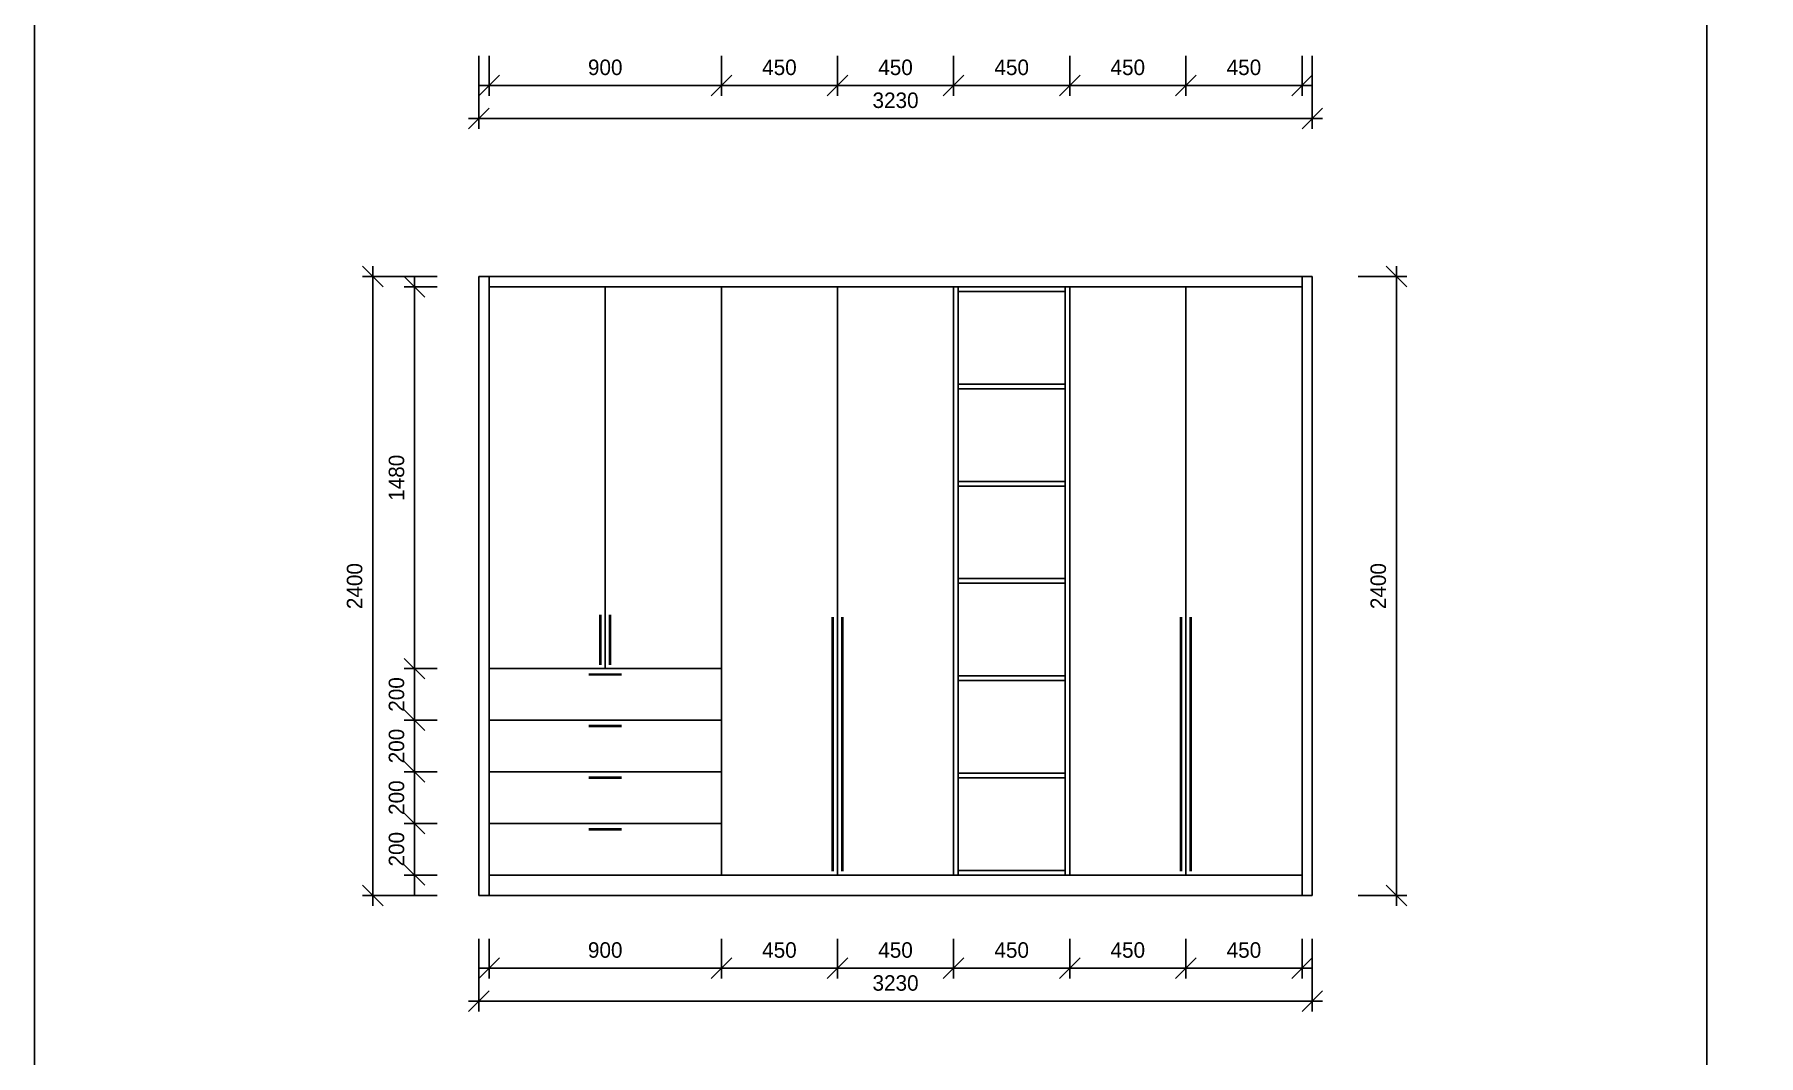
# Model space of a CAD drawing. Header units: millimetres. Extents: x 24776 to 57176, y -19492 to 15017.
# Drawn here: x 24776 to 31457, y -11041 to -7082 of the extents above; entities that cross this region are included whole.
import ezdxf

# ---------------------------------------------------------------- set-up
doc = ezdxf.new("R2010")
doc.units = ezdxf.units.MM
doc.header["$PDMODE"] = 3
doc.styles.add('RomanS', font='')
doc.styles.get('RomanS').set_extended_font_data('YouYuan')
doc.dimstyles.new('SC40', dxfattribs={"dimtxt": 60, "dimasz": 80, "dimexe": 40, "dimexo": 40, "dimgap": 40, "dimtad": 1, "dimdec": 0, "dimzin": 0, "dimdsep": 46, "dimtxsty": 'RomanS', "dimblk": 'OBLIQUE', "dimcen": 0, "dimdle": 40, "dimclrd": 9, "dimclre": 9, "dimclrt": 4, "dimadec": 0, "dimazin": 0, "dimtfac": 1, "dimtdec": 0, "dimtix": 1, "dimtmove": 2, "dimatfit": 1, "dimldrblk": 'DOT', "dimfxl": 1, "dimtolj": 1, "dimtzin": 0, "dimlwd": -1, "dimlwe": -1, "dimarcsym": 0})

# ---------------------------------------------------------------- blocks, each defined once
blk = doc.blocks.new('_Oblique')
at = {"color": 0, "linetype": 'ByBlock', "lineweight": -2}
blk.add_line((-0.5, -0.5), (0.5, 0.5), dxfattribs=at)
blk = doc.blocks.new('*D308')
at = {"color": 9, "transparency": 16777216}
for p, q in [((26497.9, -10587.5), (26497.9, -10869.6)), ((29727.9, -10587.5), (29727.9, -10869.6)), ((26457.9, -10829.6), (29767.9, -10829.6))]:
    blk.add_line(p, q, dxfattribs=at)
at = {"layer": 'Defpoints', "color": 0, "transparency": 16777216}
for p in [(26497.9, -10547.5), (29727.9, -10547.5), (29727.9, -10829.6)]:
    blk.add_point(p, dxfattribs=at)
at = {"color": 9, "transparency": 16777216, "xscale": 80, "yscale": 80, "zscale": 80, "rotation": 180}
blk.add_blockref('_Oblique', (26497.9, -10829.6), dxfattribs=at)
at = {"color": 9, "transparency": 16777216, "xscale": 80, "yscale": 80, "zscale": 80}
blk.add_blockref('_Oblique', (29727.9, -10829.6), dxfattribs=at)
at = {"color": 4, "transparency": 16777216, "insert": (28112.9, -10759.6), "char_height": 60, "attachment_point": 5, "style": 'RomanS'}
blk.add_mtext('\\A1;3230', dxfattribs=at)
blk = doc.blocks.new('_Dot')
at = {"color": 0, "linetype": 'ByBlock', "lineweight": -2}
blk.add_line((-0.5, 0), (-1, 0), dxfattribs=at)
at = {"color": 0, "linetype": 'ByBlock', "const_width": 0.5}
blk.add_lwpolyline([(-0.25, 0, 1), (0.25, 0, 1)], format="xyb", close=True, dxfattribs=at)
blk = doc.blocks.new('*D309')
at = {"color": 9, "transparency": 16777216}
for p, q in [((26537.9, -10587.5), (26537.9, -10741.8)), ((27437.9, -10587.5), (27437.9, -10741.8)), ((26497.9, -10701.8), (27477.9, -10701.8))]:
    blk.add_line(p, q, dxfattribs=at)
at = {"layer": 'Defpoints', "color": 0, "transparency": 16777216}
for p in [(26537.9, -10547.5), (27437.9, -10547.5), (27437.9, -10701.8)]:
    blk.add_point(p, dxfattribs=at)
at = {"color": 9, "transparency": 16777216, "xscale": 80, "yscale": 80, "zscale": 80, "rotation": 180}
blk.add_blockref('_Oblique', (26537.9, -10701.8), dxfattribs=at)
at = {"color": 9, "transparency": 16777216, "xscale": 80, "yscale": 80, "zscale": 80}
blk.add_blockref('_Oblique', (27437.9, -10701.8), dxfattribs=at)
at = {"color": 4, "transparency": 16777216, "insert": (26987.9, -10631.8), "char_height": 60, "attachment_point": 5, "style": 'RomanS'}
blk.add_mtext('\\A1;900', dxfattribs=at)
blk = doc.blocks.new('*D310')
at = {"color": 9, "transparency": 16777216}
for p, q in [((27437.9, -10587.5), (27437.9, -10741.8)), ((27887.9, -10587.5), (27887.9, -10741.8)), ((27397.9, -10701.8), (27927.9, -10701.8))]:
    blk.add_line(p, q, dxfattribs=at)
at = {"layer": 'Defpoints', "color": 0, "transparency": 16777216}
for p in [(27437.9, -10547.5), (27887.9, -10547.5), (27887.9, -10701.8)]:
    blk.add_point(p, dxfattribs=at)
at = {"color": 9, "transparency": 16777216, "xscale": 80, "yscale": 80, "zscale": 80, "rotation": 180}
blk.add_blockref('_Oblique', (27437.9, -10701.8), dxfattribs=at)
at = {"color": 9, "transparency": 16777216, "xscale": 80, "yscale": 80, "zscale": 80}
blk.add_blockref('_Oblique', (27887.9, -10701.8), dxfattribs=at)
at = {"color": 4, "transparency": 16777216, "insert": (27662.9, -10631.8), "char_height": 60, "attachment_point": 5, "style": 'RomanS'}
blk.add_mtext('\\A1;450', dxfattribs=at)
blk = doc.blocks.new('*D311')
at = {"color": 9, "transparency": 16777216}
for p, q in [((27887.9, -10587.5), (27887.9, -10741.8)), ((28337.9, -10587.5), (28337.9, -10741.8)), ((27847.9, -10701.8), (28377.9, -10701.8))]:
    blk.add_line(p, q, dxfattribs=at)
at = {"layer": 'Defpoints', "color": 0, "transparency": 16777216}
for p in [(27887.9, -10547.5), (28337.9, -10547.5), (28337.9, -10701.8)]:
    blk.add_point(p, dxfattribs=at)
at = {"color": 9, "transparency": 16777216, "xscale": 80, "yscale": 80, "zscale": 80, "rotation": 180}
blk.add_blockref('_Oblique', (27887.9, -10701.8), dxfattribs=at)
at = {"color": 9, "transparency": 16777216, "xscale": 80, "yscale": 80, "zscale": 80}
blk.add_blockref('_Oblique', (28337.9, -10701.8), dxfattribs=at)
at = {"color": 4, "transparency": 16777216, "insert": (28112.9, -10631.8), "char_height": 60, "attachment_point": 5, "style": 'RomanS'}
blk.add_mtext('\\A1;450', dxfattribs=at)
blk = doc.blocks.new('*D312')
at = {"color": 9, "transparency": 16777216}
for p, q in [((28337.9, -10587.5), (28337.9, -10741.8)), ((28787.9, -10587.5), (28787.9, -10741.8)), ((28297.9, -10701.8), (28827.9, -10701.8))]:
    blk.add_line(p, q, dxfattribs=at)
at = {"layer": 'Defpoints', "color": 0, "transparency": 16777216}
for p in [(28337.9, -10547.5), (28787.9, -10547.5), (28787.9, -10701.8)]:
    blk.add_point(p, dxfattribs=at)
at = {"color": 9, "transparency": 16777216, "xscale": 80, "yscale": 80, "zscale": 80, "rotation": 180}
blk.add_blockref('_Oblique', (28337.9, -10701.8), dxfattribs=at)
at = {"color": 9, "transparency": 16777216, "xscale": 80, "yscale": 80, "zscale": 80}
blk.add_blockref('_Oblique', (28787.9, -10701.8), dxfattribs=at)
at = {"color": 4, "transparency": 16777216, "insert": (28562.9, -10631.8), "char_height": 60, "attachment_point": 5, "style": 'RomanS'}
blk.add_mtext('\\A1;450', dxfattribs=at)
blk = doc.blocks.new('*D313')
at = {"color": 9, "transparency": 16777216}
for p, q in [((28787.9, -10587.5), (28787.9, -10741.8)), ((29237.9, -10587.5), (29237.9, -10741.8)), ((28747.9, -10701.8), (29277.9, -10701.8))]:
    blk.add_line(p, q, dxfattribs=at)
at = {"layer": 'Defpoints', "color": 0, "transparency": 16777216}
for p in [(28787.9, -10547.5), (29237.9, -10547.5), (29237.9, -10701.8)]:
    blk.add_point(p, dxfattribs=at)
at = {"color": 9, "transparency": 16777216, "xscale": 80, "yscale": 80, "zscale": 80, "rotation": 180}
blk.add_blockref('_Oblique', (28787.9, -10701.8), dxfattribs=at)
at = {"color": 9, "transparency": 16777216, "xscale": 80, "yscale": 80, "zscale": 80}
blk.add_blockref('_Oblique', (29237.9, -10701.8), dxfattribs=at)
at = {"color": 4, "transparency": 16777216, "insert": (29012.9, -10631.8), "char_height": 60, "attachment_point": 5, "style": 'RomanS'}
blk.add_mtext('\\A1;450', dxfattribs=at)
blk = doc.blocks.new('*D314')
at = {"color": 9, "transparency": 16777216}
for p, q in [((29237.9, -10587.5), (29237.9, -10741.8)), ((29687.9, -10587.5), (29687.9, -10741.8)), ((29197.9, -10701.8), (29727.9, -10701.8))]:
    blk.add_line(p, q, dxfattribs=at)
at = {"layer": 'Defpoints', "color": 0, "transparency": 16777216}
for p in [(29237.9, -10547.5), (29687.9, -10547.5), (29687.9, -10701.8)]:
    blk.add_point(p, dxfattribs=at)
at = {"color": 9, "transparency": 16777216, "xscale": 80, "yscale": 80, "zscale": 80, "rotation": 180}
blk.add_blockref('_Oblique', (29237.9, -10701.8), dxfattribs=at)
at = {"color": 9, "transparency": 16777216, "xscale": 80, "yscale": 80, "zscale": 80}
blk.add_blockref('_Oblique', (29687.9, -10701.8), dxfattribs=at)
at = {"color": 4, "transparency": 16777216, "insert": (29462.9, -10631.8), "char_height": 60, "attachment_point": 5, "style": 'RomanS'}
blk.add_mtext('\\A1;450', dxfattribs=at)
blk = doc.blocks.new('*D315')
at = {"color": 9, "transparency": 16777216}
for p, q in [((26087, -7980.6), (26087, -10460.6)), ((26336.3, -8020.6), (26047, -8020.6)), ((26336.3, -10420.6), (26047, -10420.6))]:
    blk.add_line(p, q, dxfattribs=at)
at = {"layer": 'Defpoints', "color": 0, "transparency": 16777216}
for p in [(26376.3, -8020.6), (26087, -10420.6), (26376.3, -10420.6)]:
    blk.add_point(p, dxfattribs=at)
at = {"color": 9, "transparency": 16777216, "xscale": 80, "yscale": 80, "zscale": 80}
for p, rotation in [((26087, -8020.6), 90), ((26087, -10420.6), 270)]:
    blk.add_blockref('_Oblique', p, dxfattribs=dict(at, rotation=rotation))
at = {"color": 4, "transparency": 16777216, "insert": (26017, -9220.6), "char_height": 60, "attachment_point": 5, "rotation": 90, "style": 'RomanS'}
blk.add_mtext('\\A1;2400', dxfattribs=at)
blk = doc.blocks.new('*D316')
at = {"color": 9, "transparency": 16777216}
for p, q in [((26336.3, -8060.6), (26209.3, -8060.6)), ((26249.3, -8020.6), (26249.3, -9580.6)), ((26336.3, -9540.6), (26209.3, -9540.6))]:
    blk.add_line(p, q, dxfattribs=at)
at = {"layer": 'Defpoints', "color": 0, "transparency": 16777216}
for p in [(26376.3, -8060.6), (26249.3, -9540.6), (26376.3, -9540.6)]:
    blk.add_point(p, dxfattribs=at)
at = {"color": 9, "transparency": 16777216, "xscale": 80, "yscale": 80, "zscale": 80}
for p, rotation in [((26249.3, -8060.6), 90), ((26249.3, -9540.6), 270)]:
    blk.add_blockref('_Oblique', p, dxfattribs=dict(at, rotation=rotation))
at = {"color": 4, "transparency": 16777216, "insert": (26179.3, -8800.6), "char_height": 60, "attachment_point": 5, "rotation": 90, "style": 'RomanS'}
blk.add_mtext('\\A1;1480', dxfattribs=at)
blk = doc.blocks.new('*D317')
at = {"color": 9, "transparency": 16777216}
for p, q in [((26249.3, -9540.6), (26249.3, -9460.6)), ((26336.3, -9540.6), (26209.3, -9540.6)), ((26249.3, -9540.6), (26249.3, -9740.6)), ((26336.3, -9740.6), (26209.3, -9740.6)), ((26249.3, -9740.6), (26249.3, -9820.6))]:
    blk.add_line(p, q, dxfattribs=at)
at = {"layer": 'Defpoints', "color": 0, "transparency": 16777216}
for p in [(26376.3, -9540.6), (26249.3, -9740.6), (26376.3, -9740.6)]:
    blk.add_point(p, dxfattribs=at)
at = {"color": 9, "transparency": 16777216, "xscale": 80, "yscale": 80, "zscale": 80}
for p, rotation in [((26249.3, -9540.6), 270), ((26249.3, -9740.6), 90)]:
    blk.add_blockref('_Oblique', p, dxfattribs=dict(at, rotation=rotation))
at = {"color": 4, "transparency": 16777216, "insert": (26179.3, -9640.6), "char_height": 60, "attachment_point": 5, "rotation": 90, "style": 'RomanS'}
blk.add_mtext('\\A1;200', dxfattribs=at)
blk = doc.blocks.new('*D318')
at = {"color": 9, "transparency": 16777216}
for p, q in [((26249.3, -9740.6), (26249.3, -9660.6)), ((26336.3, -9740.6), (26209.3, -9740.6)), ((26249.3, -9740.6), (26249.3, -9940.6)), ((26336.3, -9940.6), (26209.3, -9940.6)), ((26249.3, -9940.6), (26249.3, -10020.6))]:
    blk.add_line(p, q, dxfattribs=at)
at = {"layer": 'Defpoints', "color": 0, "transparency": 16777216}
for p in [(26376.3, -9740.6), (26249.3, -9940.6), (26376.3, -9940.6)]:
    blk.add_point(p, dxfattribs=at)
at = {"color": 9, "transparency": 16777216, "xscale": 80, "yscale": 80, "zscale": 80}
for p, rotation in [((26249.3, -9740.6), 270), ((26249.3, -9940.6), 90)]:
    blk.add_blockref('_Oblique', p, dxfattribs=dict(at, rotation=rotation))
at = {"color": 4, "transparency": 16777216, "insert": (26179.3, -9840.6), "char_height": 60, "attachment_point": 5, "rotation": 90, "style": 'RomanS'}
blk.add_mtext('\\A1;200', dxfattribs=at)
blk = doc.blocks.new('*D319')
at = {"color": 9, "transparency": 16777216}
for p, q in [((26249.3, -9940.6), (26249.3, -9860.6)), ((26336.3, -9940.6), (26209.3, -9940.6)), ((26249.3, -9940.6), (26249.3, -10140.6)), ((26336.3, -10140.6), (26209.3, -10140.6)), ((26249.3, -10140.6), (26249.3, -10220.6))]:
    blk.add_line(p, q, dxfattribs=at)
at = {"layer": 'Defpoints', "color": 0, "transparency": 16777216}
for p in [(26376.3, -9940.6), (26249.3, -10140.6), (26376.3, -10140.6)]:
    blk.add_point(p, dxfattribs=at)
at = {"color": 9, "transparency": 16777216, "xscale": 80, "yscale": 80, "zscale": 80}
for p, rotation in [((26249.3, -9940.6), 270), ((26249.3, -10140.6), 90)]:
    blk.add_blockref('_Oblique', p, dxfattribs=dict(at, rotation=rotation))
at = {"color": 4, "transparency": 16777216, "insert": (26179.3, -10040.6), "char_height": 60, "attachment_point": 5, "rotation": 90, "style": 'RomanS'}
blk.add_mtext('\\A1;200', dxfattribs=at)
blk = doc.blocks.new('*D320')
at = {"color": 9, "transparency": 16777216}
for p, q in [((26249.3, -10140.6), (26249.3, -10060.6)), ((26336.3, -10140.6), (26209.3, -10140.6)), ((26249.3, -10140.6), (26249.3, -10340.6)), ((26336.3, -10340.6), (26209.3, -10340.6)), ((26249.3, -10340.6), (26249.3, -10420.6))]:
    blk.add_line(p, q, dxfattribs=at)
at = {"layer": 'Defpoints', "color": 0, "transparency": 16777216}
for p in [(26376.3, -10140.6), (26249.3, -10340.6), (26376.3, -10340.6)]:
    blk.add_point(p, dxfattribs=at)
at = {"color": 9, "transparency": 16777216, "xscale": 80, "yscale": 80, "zscale": 80}
for p, rotation in [((26249.3, -10140.6), 270), ((26249.3, -10340.6), 90)]:
    blk.add_blockref('_Oblique', p, dxfattribs=dict(at, rotation=rotation))
at = {"color": 4, "transparency": 16777216, "insert": (26179.3, -10240.6), "char_height": 60, "attachment_point": 5, "rotation": 90, "style": 'RomanS'}
blk.add_mtext('\\A1;200', dxfattribs=at)
blk = doc.blocks.new('*D321')
at = {"color": 9, "transparency": 16777216}
for p, q in [((30053.7, -7980.6), (30053.7, -10460.6)), ((29905.5, -8020.6), (30093.7, -8020.6)), ((29905.5, -10420.6), (30093.7, -10420.6))]:
    blk.add_line(p, q, dxfattribs=at)
at = {"layer": 'Defpoints', "color": 0, "transparency": 16777216}
for p in [(29865.5, -8020.6), (29865.5, -10420.6), (30053.7, -10420.6)]:
    blk.add_point(p, dxfattribs=at)
at = {"color": 9, "transparency": 16777216, "xscale": 80, "yscale": 80, "zscale": 80}
for p, rotation in [((30053.7, -8020.6), 90), ((30053.7, -10420.6), 270)]:
    blk.add_blockref('_Oblique', p, dxfattribs=dict(at, rotation=rotation))
at = {"color": 4, "transparency": 16777216, "insert": (29983.7, -9220.6), "char_height": 60, "attachment_point": 5, "rotation": 90, "style": 'RomanS'}
blk.add_mtext('\\A1;2400', dxfattribs=at)
blk = doc.blocks.new('*D322')
at = {"color": 9, "transparency": 16777216}
for p, q in [((26497.9, -7165.3), (26497.9, -7447.4)), ((29727.9, -7165.3), (29727.9, -7447.4)), ((26457.9, -7407.4), (29767.9, -7407.4))]:
    blk.add_line(p, q, dxfattribs=at)
at = {"layer": 'Defpoints', "color": 0, "transparency": 16777216}
for p in [(26497.9, -7125.3), (29727.9, -7125.3), (29727.9, -7407.4)]:
    blk.add_point(p, dxfattribs=at)
at = {"color": 9, "transparency": 16777216, "xscale": 80, "yscale": 80, "zscale": 80, "rotation": 180}
blk.add_blockref('_Oblique', (26497.9, -7407.4), dxfattribs=at)
at = {"color": 9, "transparency": 16777216, "xscale": 80, "yscale": 80, "zscale": 80}
blk.add_blockref('_Oblique', (29727.9, -7407.4), dxfattribs=at)
at = {"color": 4, "transparency": 16777216, "insert": (28112.9, -7337.4), "char_height": 60, "attachment_point": 5, "style": 'RomanS'}
blk.add_mtext('\\A1;3230', dxfattribs=at)
blk = doc.blocks.new('*D323')
at = {"color": 9, "transparency": 16777216}
for p, q in [((26537.9, -7165.3), (26537.9, -7319.7)), ((27437.9, -7165.3), (27437.9, -7319.7)), ((26497.9, -7279.7), (27477.9, -7279.7))]:
    blk.add_line(p, q, dxfattribs=at)
at = {"layer": 'Defpoints', "color": 0, "transparency": 16777216}
for p in [(26537.9, -7125.3), (27437.9, -7125.3), (27437.9, -7279.7)]:
    blk.add_point(p, dxfattribs=at)
at = {"color": 9, "transparency": 16777216, "xscale": 80, "yscale": 80, "zscale": 80, "rotation": 180}
blk.add_blockref('_Oblique', (26537.9, -7279.7), dxfattribs=at)
at = {"color": 9, "transparency": 16777216, "xscale": 80, "yscale": 80, "zscale": 80}
blk.add_blockref('_Oblique', (27437.9, -7279.7), dxfattribs=at)
at = {"color": 4, "transparency": 16777216, "insert": (26987.9, -7209.7), "char_height": 60, "attachment_point": 5, "style": 'RomanS'}
blk.add_mtext('\\A1;900', dxfattribs=at)
blk = doc.blocks.new('*D324')
at = {"color": 9, "transparency": 16777216}
for p, q in [((27437.9, -7165.3), (27437.9, -7319.7)), ((27887.9, -7165.3), (27887.9, -7319.7)), ((27397.9, -7279.7), (27927.9, -7279.7))]:
    blk.add_line(p, q, dxfattribs=at)
at = {"layer": 'Defpoints', "color": 0, "transparency": 16777216}
for p in [(27437.9, -7125.3), (27887.9, -7125.3), (27887.9, -7279.7)]:
    blk.add_point(p, dxfattribs=at)
at = {"color": 9, "transparency": 16777216, "xscale": 80, "yscale": 80, "zscale": 80, "rotation": 180}
blk.add_blockref('_Oblique', (27437.9, -7279.7), dxfattribs=at)
at = {"color": 9, "transparency": 16777216, "xscale": 80, "yscale": 80, "zscale": 80}
blk.add_blockref('_Oblique', (27887.9, -7279.7), dxfattribs=at)
at = {"color": 4, "transparency": 16777216, "insert": (27662.9, -7209.7), "char_height": 60, "attachment_point": 5, "style": 'RomanS'}
blk.add_mtext('\\A1;450', dxfattribs=at)
blk = doc.blocks.new('*D325')
at = {"color": 9, "transparency": 16777216}
for p, q in [((27887.9, -7165.3), (27887.9, -7319.7)), ((28337.9, -7165.3), (28337.9, -7319.7)), ((27847.9, -7279.7), (28377.9, -7279.7))]:
    blk.add_line(p, q, dxfattribs=at)
at = {"layer": 'Defpoints', "color": 0, "transparency": 16777216}
for p in [(27887.9, -7125.3), (28337.9, -7125.3), (28337.9, -7279.7)]:
    blk.add_point(p, dxfattribs=at)
at = {"color": 9, "transparency": 16777216, "xscale": 80, "yscale": 80, "zscale": 80, "rotation": 180}
blk.add_blockref('_Oblique', (27887.9, -7279.7), dxfattribs=at)
at = {"color": 9, "transparency": 16777216, "xscale": 80, "yscale": 80, "zscale": 80}
blk.add_blockref('_Oblique', (28337.9, -7279.7), dxfattribs=at)
at = {"color": 4, "transparency": 16777216, "insert": (28112.9, -7209.7), "char_height": 60, "attachment_point": 5, "style": 'RomanS'}
blk.add_mtext('\\A1;450', dxfattribs=at)
blk = doc.blocks.new('*D326')
at = {"color": 9, "transparency": 16777216}
for p, q in [((28337.9, -7165.3), (28337.9, -7319.7)), ((28787.9, -7165.3), (28787.9, -7319.7)), ((28297.9, -7279.7), (28827.9, -7279.7))]:
    blk.add_line(p, q, dxfattribs=at)
at = {"layer": 'Defpoints', "color": 0, "transparency": 16777216}
for p in [(28337.9, -7125.3), (28787.9, -7125.3), (28787.9, -7279.7)]:
    blk.add_point(p, dxfattribs=at)
at = {"color": 9, "transparency": 16777216, "xscale": 80, "yscale": 80, "zscale": 80, "rotation": 180}
blk.add_blockref('_Oblique', (28337.9, -7279.7), dxfattribs=at)
at = {"color": 9, "transparency": 16777216, "xscale": 80, "yscale": 80, "zscale": 80}
blk.add_blockref('_Oblique', (28787.9, -7279.7), dxfattribs=at)
at = {"color": 4, "transparency": 16777216, "insert": (28562.9, -7209.7), "char_height": 60, "attachment_point": 5, "style": 'RomanS'}
blk.add_mtext('\\A1;450', dxfattribs=at)
blk = doc.blocks.new('*D327')
at = {"color": 9, "transparency": 16777216}
for p, q in [((28787.9, -7165.3), (28787.9, -7319.7)), ((29237.9, -7165.3), (29237.9, -7319.7)), ((28747.9, -7279.7), (29277.9, -7279.7))]:
    blk.add_line(p, q, dxfattribs=at)
at = {"layer": 'Defpoints', "color": 0, "transparency": 16777216}
for p in [(28787.9, -7125.3), (29237.9, -7125.3), (29237.9, -7279.7)]:
    blk.add_point(p, dxfattribs=at)
at = {"color": 9, "transparency": 16777216, "xscale": 80, "yscale": 80, "zscale": 80, "rotation": 180}
blk.add_blockref('_Oblique', (28787.9, -7279.7), dxfattribs=at)
at = {"color": 9, "transparency": 16777216, "xscale": 80, "yscale": 80, "zscale": 80}
blk.add_blockref('_Oblique', (29237.9, -7279.7), dxfattribs=at)
at = {"color": 4, "transparency": 16777216, "insert": (29012.9, -7209.7), "char_height": 60, "attachment_point": 5, "style": 'RomanS'}
blk.add_mtext('\\A1;450', dxfattribs=at)
blk = doc.blocks.new('*D328')
at = {"color": 9, "transparency": 16777216}
for p, q in [((29237.9, -7165.3), (29237.9, -7319.7)), ((29687.9, -7165.3), (29687.9, -7319.7)), ((29197.9, -7279.7), (29727.9, -7279.7))]:
    blk.add_line(p, q, dxfattribs=at)
at = {"layer": 'Defpoints', "color": 0, "transparency": 16777216}
for p in [(29237.9, -7125.3), (29687.9, -7125.3), (29687.9, -7279.7)]:
    blk.add_point(p, dxfattribs=at)
at = {"color": 9, "transparency": 16777216, "xscale": 80, "yscale": 80, "zscale": 80, "rotation": 180}
blk.add_blockref('_Oblique', (29237.9, -7279.7), dxfattribs=at)
at = {"color": 9, "transparency": 16777216, "xscale": 80, "yscale": 80, "zscale": 80}
blk.add_blockref('_Oblique', (29687.9, -7279.7), dxfattribs=at)
at = {"color": 4, "transparency": 16777216, "insert": (29462.9, -7209.7), "char_height": 60, "attachment_point": 5, "style": 'RomanS'}
blk.add_mtext('\\A1;450', dxfattribs=at)

msp = doc.modelspace()

# ---------------------------------------------------------------- linework, layer by layer
at = {"color": 255}
for p, q in [((26497.9, -8020.6), (29727.9, -8020.6)), ((26497.9, -8020.6), (26497.9, -10420.6)), ((26537.9, -8020.6), (26537.9, -10420.6)), ((26537.9, -8060.6), (29687.9, -8060.6)), ((26987.9, -8060.6), (26987.9, -9540.6)), ((27437.9, -8060.6), (27437.9, -10340.6)), ((27887.9, -8060.6), (27887.9, -10340.6)), ((28337.9, -8060.6), (28337.9, -10340.6)), ((28355.9, -8060.6), (28355.9, -10340.6)), ((28355.9, -8078.6), (28769.9, -8078.6)), ((28769.9, -8060.6), (28769.9, -10340.6)), ((28787.9, -8060.6), (28787.9, -10340.6)), ((29237.9, -8060.6), (29237.9, -10340.6)), ((29687.9, -8020.6), (29687.9, -10420.6)), ((29727.9, -8020.6), (29727.9, -10420.6)), ((26537.9, -9540.6), (27437.9, -9540.6)), ((26537.9, -9740.6), (27437.9, -9740.6)), ((26537.9, -9940.6), (27437.9, -9940.6)), ((26537.9, -10140.6), (27437.9, -10140.6)), ((26537.9, -10340.6), (29687.9, -10340.6)), ((28355.9, -10322.6), (28769.9, -10322.6)), ((26497.9, -10420.6), (29727.9, -10420.6))]:
    msp.add_line(p, q, dxfattribs=at)
at = {"color": 250}
for points in [[(24776.3, -3438.1), (31256.3, -3438.1), (31256.3, -11465.3), (24776.3, -11465.3)], [(31256.3, -3438.1), (37736.3, -3438.1), (37736.3, -11465.3), (31256.3, -11465.3)]]:
    msp.add_lwpolyline(points, close=True, dxfattribs=at)
at = {"color": 255}
for points in [[(28355.9, -8455.6), (28769.9, -8455.6), (28769.9, -8437.6), (28355.9, -8437.6)], [(28355.9, -8832.6), (28769.9, -8832.6), (28769.9, -8814.6), (28355.9, -8814.6)], [(28355.9, -9209.6), (28769.9, -9209.6), (28769.9, -9191.6), (28355.9, -9191.6)], [(28355.9, -9586.6), (28769.9, -9586.6), (28769.9, -9568.6), (28355.9, -9568.6)], [(28355.9, -9963.6), (28769.9, -9963.6), (28769.9, -9945.6), (28355.9, -9945.6)], [(28355.9, -10340.6), (28769.9, -10340.6), (28769.9, -10322.6), (28355.9, -10322.6)]]:
    msp.add_lwpolyline(points, close=True, dxfattribs=at)
at = {"color": 255, "const_width": 10}
for points in [[(26969.2, -9330.7), (26969.2, -9526.9)], [(27006.6, -9330.7), (27006.6, -9526.9)], [(27869.2, -9340.7), (27869.2, -10326.9)], [(27906.6, -9340.7), (27906.6, -10326.9)], [(29219.2, -9340.7), (29219.2, -10326.9)], [(29256.6, -9340.7), (29256.6, -10326.9)], [(26923.6, -9563.1), (27052.2, -9563.1)], [(26923.6, -9763.1), (27052.2, -9763.1)], [(26923.6, -9963.1), (27052.2, -9963.1)], [(26923.6, -10163.1), (27052.2, -10163.1)]]:
    msp.add_lwpolyline(points, dxfattribs=at)

# ---------------------------------------------------------------- dimensions: what is measured, and where the dimension line sits
at = {"color": 255}
for base, p1, p2, picture, middle in [((29727.9, -7407.4), (26497.9, -7125.3), (29727.9, -7125.3), '*D322', (28112.9, -7337.4)), ((27437.9, -7279.7), (26537.9, -7125.3), (27437.9, -7125.3), '*D323', (26987.9, -7209.7)), ((27887.9, -7279.7), (27437.9, -7125.3), (27887.9, -7125.3), '*D324', (27662.9, -7209.7)), ((28337.9, -7279.7), (27887.9, -7125.3), (28337.9, -7125.3), '*D325', (28112.9, -7209.7)), ((28787.9, -7279.7), (28337.9, -7125.3), (28787.9, -7125.3), '*D326', (28562.9, -7209.7)), ((29237.9, -7279.7), (28787.9, -7125.3), (29237.9, -7125.3), '*D327', (29012.9, -7209.7)), ((29687.9, -7279.7), (29237.9, -7125.3), (29687.9, -7125.3), '*D328', (29462.9, -7209.7)), ((29727.9, -10829.6), (26497.9, -10547.5), (29727.9, -10547.5), '*D308', (28112.9, -10759.6)), ((27437.9, -10701.8), (26537.9, -10547.5), (27437.9, -10547.5), '*D309', (26987.9, -10631.8)), ((27887.9, -10701.8), (27437.9, -10547.5), (27887.9, -10547.5), '*D310', (27662.9, -10631.8)), ((28337.9, -10701.8), (27887.9, -10547.5), (28337.9, -10547.5), '*D311', (28112.9, -10631.8)), ((28787.9, -10701.8), (28337.9, -10547.5), (28787.9, -10547.5), '*D312', (28562.9, -10631.8)), ((29237.9, -10701.8), (28787.9, -10547.5), (29237.9, -10547.5), '*D313', (29012.9, -10631.8)), ((29687.9, -10701.8), (29237.9, -10547.5), (29687.9, -10547.5), '*D314', (29462.9, -10631.8))]:
    dim = msp.add_linear_dim(base=base, p1=p1, p2=p2, dimstyle='SC40', dxfattribs=at)
    dim.commit()
    dim.dimension.update_dxf_attribs({"geometry": picture, "text_midpoint": middle})
for base, p1, p2, picture, middle in [((26087, -10420.6), (26376.3, -8020.6), (26376.3, -10420.6), '*D315', (26017, -9220.6)), ((30053.7, -10420.6), (29865.5, -8020.6), (29865.5, -10420.6), '*D321', (29983.7, -9220.6)), ((26249.3, -9540.6), (26376.3, -8060.6), (26376.3, -9540.6), '*D316', (26179.3, -8800.6)), ((26249.3, -9740.6), (26376.3, -9540.6), (26376.3, -9740.6), '*D317', (26179.3, -9640.6)), ((26249.3, -9940.6), (26376.3, -9740.6), (26376.3, -9940.6), '*D318', (26179.3, -9840.6)), ((26249.3, -10140.6), (26376.3, -9940.6), (26376.3, -10140.6), '*D319', (26179.3, -10040.6)), ((26249.3, -10340.6), (26376.3, -10140.6), (26376.3, -10340.6), '*D320', (26179.3, -10240.6))]:
    dim = msp.add_linear_dim(base=base, p1=p1, p2=p2, angle=90, dimstyle='SC40', dxfattribs=at)
    dim.commit()
    dim.dimension.update_dxf_attribs({"geometry": picture, "text_midpoint": middle})

doc.saveas('drawing.dxf')
